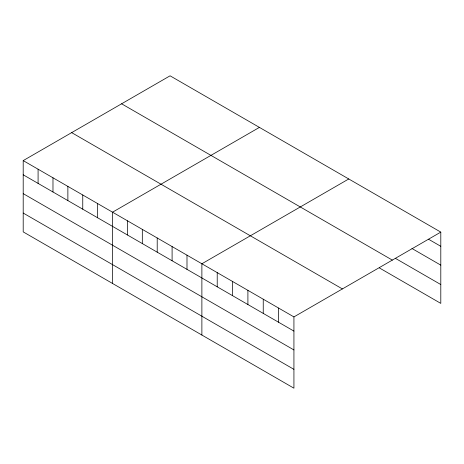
<?xml version="1.0" encoding="UTF-8"?>
<svg xmlns="http://www.w3.org/2000/svg" width="464" height="464" viewBox="0 0 464 464"><rect width="100%" height="100%" fill="white"/><g stroke="black" fill="none" stroke-linecap="round" stroke-linejoin="round"><path stroke-width="0.7" d="M23.2 160.608L293.927 316.912L293.927 388.188L23.2 231.884L23.2 160.608L170.073 75.812L440.8 232.116L440.8 303.392L379.436 267.96M259.411 127.397L112.537 212.193L112.537 283.463M348.754 178.976L201.881 263.772L201.881 335.043M293.927 316.912L440.8 232.116M428.527 239.227L440.8 246.309M411.957 248.495L440.8 265.147M395.392 258.338L440.8 284.554M121.603 103.797L392.329 260.101M71.671 132.629L342.397 288.933M23.2 174.8L293.927 331.105M23.2 193.639L293.927 349.943M23.2 213.046L293.927 369.35M278.586 308.055L278.586 322.248M263.245 299.199L263.245 313.391M247.904 290.342L247.904 304.535M232.563 281.486L232.563 295.678M217.222 272.629L217.222 286.822M186.992 255.171L186.992 269.364M172.098 246.575L172.098 260.768M157.209 237.98L157.209 252.172M142.32 229.384L142.32 243.577M127.432 220.789L127.432 234.981M97.649 203.592L97.649 217.784M82.76 194.996L82.76 209.189M67.872 186.4L67.872 200.593M52.977 177.805L52.977 191.997M38.089 169.209L38.089 183.402"/></g></svg>
